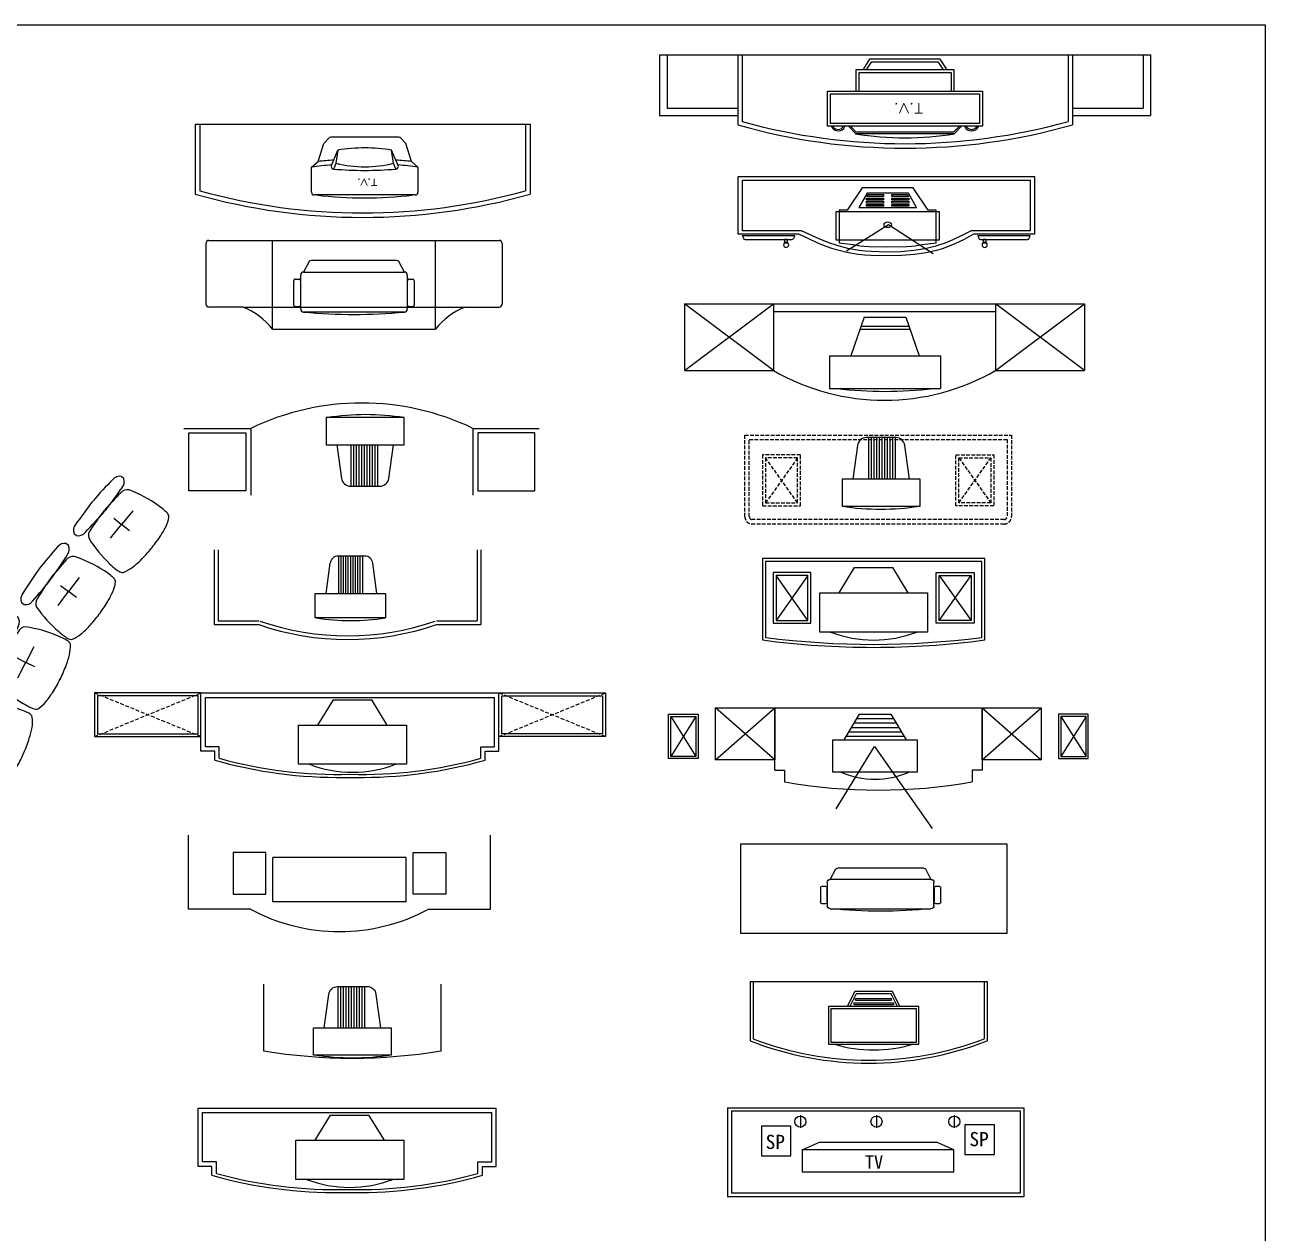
# Model space of a CAD drawing. Extents: x -42728 to 99010, y -18674 to 47645.
# Drawn here: x -4816 to 3559, y 10722 to 18879 of the extents above; entities that cross this region are included whole.
import ezdxf
from ezdxf.enums import TextEntityAlignment as Align

# ---------------------------------------------------------------- set-up
doc = ezdxf.new("R2010")
doc.units = 0
doc.header["$LTSCALE"] = 100
doc.header["$MEASUREMENT"] = 0
for name, pattern in [('DASH', [0.35, 0.25, -0.1]), ('DASHED2', [0.375, 0.25, -0.125]), ('HIDDEN', [9.525, 6.35, -3.175])]:
    doc.linetypes.add(name, pattern=pattern)
doc.layers.get('0').update_dxf_attribs({"linetype": 'CONTINUOUS'})
for name, color, linetype in [('1', 1, 'CONTINUOUS'), ('2', 3, 'CONTINUOUS'), ('3', 4, 'CONTINUOUS'), ('4', 251, 'CONTINUOUS'), ('A-FURN', 7, 'CONTINUOUS'), ('BL2', 9, 'CONTINUOUS'), ('LAYER3', 4, 'CONTINUOUS'), ('PUB_TEXT', 7, 'CONTINUOUS'), ('WALL', 140, 'CONTINUOUS'), ('WINDOW', 2, 'CONTINUOUS'), ('填充', 8, 'CONTINUOUS'), ('墙体', 255, 'CONTINUOUS'), ('字体标注', 3, 'CONTINUOUS'), ('家具', 223, 'CONTINUOUS'), ('家具-8', 8, 'CONTINUOUS'), ('浅', 4, 'CONTINUOUS'), ('门窗', 1, 'CONTINUOUS')]:
    doc.layers.add(name, color=color, linetype=linetype)
doc.styles.add('COMPLEX', font='COMPLEX')
doc.styles.get("Standard").update_dxf_attribs({"font": 'ISOCP'})

# ---------------------------------------------------------------- blocks, each defined once
blk = doc.blocks.new('A$C0D524DDB')
at = {"layer": '家具'}
for p, q in [((295.1, 1261.1), (389.3, 1261.1)), ((236.8, 1194.8), (165.6, 1156.8)), ((236.8, 514.8), (236.8, 1194.8)), ((256.8, 1214.8), (415.2, 1214.8)), ((285.1, 1225.2), (285.1, 1251.1)), ((389.3, 1215.1), (295.1, 1215.2)), ((399.3, 1251.1), (399.3, 1225.1)), ((435.2, 1194.8), (435.1, 514.8)), ((158.2, 1141.3), (158.2, 568.3)), ((165.6, 552.8), (236.8, 514.8)), ((415.1, 494.8), (256.8, 494.8)), ((285.1, 458), (285.1, 483.9)), ((295.1, 493.9), (389.2, 493.9)), ((389.2, 448), (295.1, 448)), ((399.2, 483.9), (399.2, 458))]:
    blk.add_line(p, q, dxfattribs=at)
blk.add_lwpolyline([(0, 1800), (600, 1800), (600, 0), (0, 0)], close=True, dxfattribs=at)
for centre, radius, start, end in [((295.1, 1251.1), 10, 89.99546, 179.99546), ((389.3, 1251.1), 10, 359.99546, 89.99546), ((256.8, 1194.8), 20, 89.99546, 179.99546), ((295.1, 1225.2), 10, 179.99546, 269.99546), ((389.3, 1225.1), 10, 269.99546, 359.99546), ((415.2, 1194.8), 20, 359.99546, 89.99546), ((-3128.1, 855.1), 3579.4, 354.54482, 5.4461), ((183.6, 1138.8), 25.5, 134.89165, 174.24425), ((183.6, 570.8), 25.5, 185.74686, 225.09884), ((256.8, 514.8), 20, 179.99546, 269.99546), ((415.1, 514.8), 20, 269.99546, 359.99546), ((295.1, 483.9), 10, 89.99546, 179.99546), ((295.1, 458), 10, 179.99546, 269.99546), ((389.2, 483.9), 10, 359.99546, 89.99546), ((389.2, 458), 10, 269.99546, 359.99546)]:
    blk.add_arc(centre, radius, start, end, dxfattribs=at)
blk = doc.blocks.new('A$C6EB85B03')
at = {"xscale": -1}
blk.add_blockref('A$C0D524DDB', (600, 0), dxfattribs=at)
blk = doc.blocks.new('A$C4A7C1AEA')
at = {"color": 4}
for p, q in [((0, 600), (0, 0)), ((0, 600), (2000, 600)), ((2000, 600), (2000, 0)), ((2000, 0), (0, 0))]:
    blk.add_line(p, q, dxfattribs=at)
at = {"color": 3}
for p, q in [((25, 580), (25, 25)), ((25, 580), (1975, 580)), ((1975, 580), (1975, 25)), ((1975, 25), (25, 25))]:
    blk.add_line(p, q, dxfattribs=at)
at = {"layer": '墙体', "color": 3}
for points in [[(427.7, 477.2), (227.7, 477.2), (227.7, 277.2), (427.7, 277.2)], [(1800.9, 486.3), (1600.9, 486.3), (1600.9, 286.3), (1800.9, 286.3)]]:
    blk.add_lwpolyline(points, close=True, dxfattribs=at)
at = {"layer": '墙体', "color": 4}
blk.add_lwpolyline([(1526.2, 318.1), (503.2, 318.1), (503.2, 168.1), (1526.2, 168.1)], close=True, dxfattribs=at)
at = {"layer": '家具', "color": 4}
for p, q in [((503.2, 318.1), (620, 368.2)), ((620, 368.2), (1409.4, 368.2)), ((1526.2, 318.1), (1409.4, 368.2))]:
    blk.add_line(p, q, dxfattribs=at)
at = {"layer": '家具-8', "color": 8, "ltscale": 500}
for p, q in [((491.2, 550.4), (491.2, 465.4)), ((1005.1, 550.4), (1005.1, 465.4)), ((1530.1, 550.4), (1530.1, 465.4))]:
    blk.add_line(p, q, dxfattribs=at)
for centre in [(491.2, 507.9), (1005.1, 507.9), (1530.1, 507.9)]:
    blk.add_circle(centre, 37.5, dxfattribs=at)
at = {"layer": '浅', "color": 0, "attachment_point": 1}
for s, insert, char_height, width in [('\\f宋体|b0|i0|c134|p2;SP', (256.6, 418.9), 96, 4395.659), ('\\f宋体|b0|i0|c134|p2;SP', (1632.3, 437.5), 96, 4395.659), ('\\f宋体|b0|i0|c134|p2;TV', (927.2, 279.8), 90, 3296.745)]:
    blk.add_mtext(s, dxfattribs=dict(at, insert=insert, char_height=char_height, width=width))
blk = doc.blocks.new('A$C326E2F1A')
at = {"layer": '字体标注', "rotation": 180}
blk.add_blockref('A$C4A7C1AEA', (2000, 600), dxfattribs=at)
blk = doc.blocks.new('A$C26207F5F')
at = {"layer": '填充', "rotation": 180}
blk.add_blockref('A$C326E2F1A', (2000, 600), dxfattribs=at)
blk = doc.blocks.new('A$C5E5E52D5')
at = {"layer": '门窗'}
blk.add_blockref('A$C26207F5F', (0, 0), dxfattribs=at)
blk = doc.blocks.new('A$C48E358F2')
at = {"layer": 'BL2', "ltscale": 4}
for p, q in [((899.9, 154.1, 342.9), (632.8, 154.1, 342.9)), ((632.8, 144.1, 342.9), (632.8, 154.1, 342.9)), ((899.9, 144.1, 342.9), (632.8, 144.1, 342.9)), ((889.4, 124.1, 342.9), (646.4, 124.1, 342.9)), ((646.4, 124.1, 342.9), (646.4, 114.1, 342.9)), ((889.4, 114.1, 342.9), (646.4, 114.1, 342.9)), ((889.4, 124.1, 342.9), (889.4, 114.1, 342.9)), ((899.9, 144.1, 342.9), (899.9, 154.1, 342.9))]:
    blk.add_line(p, q, dxfattribs=at)
blk.add_lwpolyline([(1071.2, 422.8), (1031.2, 422.8, 0.143839), (501.5, 422.8), (461.6, 422.8), (461.6, 168.8), (1071.2, 168.8), (1071.2, 422.8), (461.6, 422.8)], format="xyb", dxfattribs=at)
blk.add_lwpolyline([(1056.2, 183.8), (1056.2, 407.8), (476.6, 407.8), (476.6, 183.8)], close=True, dxfattribs=at)
for points in [[(461.6, 168.8), (588.6, 168.8), (639.4, 67.2), (766.4, 67.2), (893.4, 67.2), (944.2, 168.8), (1071.2, 168.8)], [(605.3, 168.8), (648.6, 82.2), (766.4, 82.2), (884.1, 82.2), (927.4, 168.8)]]:
    blk.add_lwpolyline(points, dxfattribs=at)
at = {"layer": 'LAYER3', "color": 4}
for p, q in [((0, 0), (0, 400)), ((1600, 0), (1600, 400))]:
    blk.add_line(p, q, dxfattribs=at)
at = {"layer": 'LAYER3'}
for p, q in [((20, 0), (20, 386.3)), ((1580, 0), (1580, 386.3))]:
    blk.add_line(p, q, dxfattribs=at)
at = {"layer": 'LAYER3', "color": 4}
blk.add_arc((800, -1658.3), 2208.3, 68.76069, 111.23931, dxfattribs=at)
at = {"layer": 'LAYER3'}
blk.add_arc((800, -1658.3), 2188.3, 69.11854, 110.88146, dxfattribs=at)
blk = doc.blocks.new('A$C635A1712')
at = {"layer": '家具'}
blk.add_blockref('A$C48E358F2', (0, 0), dxfattribs=at)
blk = doc.blocks.new('A$C75FA2B0F')
at = {"layer": '填充', "rotation": 180}
blk.add_blockref('A$C635A1712', (1600, 533.2), dxfattribs=at)
blk = doc.blocks.new('A$C3AA66786')
at = {"layer": '门窗'}
blk.add_blockref('A$C75FA2B0F', (0, 16.8), dxfattribs=at)
blk = doc.blocks.new('A$C7BF63624')
at = {"layer": '2'}
for p, q in [((0, 0), (0, 2011.2)), ((393.8, 2011.2), (0, 2011.2)), ((393.8, 1918.8), (393.8, 2011.2)), ((363.8, 1981.2), (30, 1981.2)), ((363.8, 1888.8), (363.8, 1981.2)), ((441.2, 1888.8), (363.8, 1888.8)), ((453.5, 1918.8), (393.8, 1918.8)), ((363.8, 122.5), (363.8, 30)), ((441.2, 122.5), (363.8, 122.5)), ((393.8, 92.5), (393.8, 0)), ((453.5, 92.5), (393.8, 92.5)), ((363.8, 30), (30, 30)), ((393.8, 0), (0, 0))]:
    blk.add_line(p, q, dxfattribs=at)
for centre, radius, start, end in [((-2478.2, 1083.1), 3028.5, 358.53354, 15.42735), ((-2478.2, 1083.1), 3048.5, 359.19795, 15.9091), ((-2478.2, 928.1), 3028.5, 344.57265, 1.46646), ((-2478.2, 928.1), 3048.5, 344.0909, 0.80205)]:
    blk.add_arc(centre, radius, start, end, dxfattribs=at)
at = {"layer": 'WINDOW'}
for p, q in [((30, 30), (30, 1981.2)), ((217.1, 1256.8), (46.8, 1152.3)), ((46.8, 894.1), (46.8, 1152.3)), ((217.1, 789.7), (46.8, 894.1))]:
    blk.add_line(p, q, dxfattribs=at)
blk.add_lwpolyline([(481.4, 1387.1), (481.4, 659.3), (217.1, 659.3), (217.1, 1387.1)], close=True, dxfattribs=at)
for centre, radius, start, end in [((-272, 1023.2), 807.7, 338.87513, 21.12487), ((-2928, 993.5), 3498.3, 0.19819, 0.75398), ((-2928, 1017.7), 3498.3, 359.24602, 359.80181)]:
    blk.add_arc(centre, radius, start, end, dxfattribs=at)
blk = doc.blocks.new('A$C78CF4533')
at = {"layer": '1'}
for p, q in [((500, 2040), (0, 2040)), ((500, 1620), (500, 2040)), ((500, 420), (500, 0)), ((500, 0), (0, 0))]:
    blk.add_line(p, q, dxfattribs=at)
blk.add_arc((-622.7, 1020), 1273, 331.87837, 28.12163, dxfattribs=at)
at = {"layer": '2'}
for p, q in [((450.3, 1470), (150.3, 1470)), ((150.3, 1470), (150.3, 570)), ((450.3, 1470), (450.3, 570)), ((450.3, 570), (150.3, 570))]:
    blk.add_line(p, q, dxfattribs=at)
for points in [[(117.2, 1737.1), (397.6, 1737.1), (397.6, 1517.8), (117.2, 1517.8)], [(117.2, 302.9), (397.6, 302.9), (397.6, 522.2), (117.2, 522.2)]]:
    blk.add_lwpolyline(points, close=True, dxfattribs=at)
blk = doc.blocks.new('FURN6')
at = {"layer": 'A-FURN'}
for p, q in [((170, 0), (170, 279.9)), ((188, 0), (188, 279.9)), ((206, 0), (206, 279.9)), ((224, 0), (224, 279.9)), ((242, 0), (242, 279.9)), ((260, 0), (260, 279.9)), ((278, 0), (278, 279.9)), ((296, 0), (296, 279.9)), ((314, 0), (314, 279.9)), ((332, 0.1), (332, 280)), ((350, 0), (350, 279.9))]:
    blk.add_line(p, q, dxfattribs=at)
for points in [[(353.8, 280), (154, 280, 0.38179), (94.4, 226.7), (63.2, 0)], [(444.6, 0), (413.4, 226.7, 0.367637), (353.8, 280, 0.072448)]]:
    blk.add_lwpolyline(points, format="xyb", dxfattribs=at)
blk.add_lwpolyline([(516.7, -183.2), (516.7, 0), (-8.9, 0), (-8.9, -183.2), (516.7, -183.2)], dxfattribs=at)
blk.add_arc((250.4, 1472), 1675.3, 261.09759, 278.90241, dxfattribs=at)
blk = doc.blocks.new('A$C117D313B')
at = {"layer": '2', "color": 3}
for points in [[(418, 420.7), (418, 28.3), (33.2, 28.3), (33.2, 420.7)], [(1984.5, 420.7), (1984.5, 28.3), (2369.3, 28.3), (2369.3, 420.7)]]:
    blk.add_lwpolyline(points, close=True, dxfattribs=at)
at = {"layer": '2'}
blk.add_arc((1201.3, -1109.1), 1730.1, 64.31014, 115.68986, dxfattribs=at)
at = {"layer": 'WALL', "color": 2}
for p, q in [((0, 450), (451.3, 450)), ((451.3, 450), (451.3, 0)), ((1951.3, 450), (2397.5, 450)), ((1951.3, 450), (1951.3, 0))]:
    blk.add_line(p, q, dxfattribs=at)
at = {"layer": '2', "rotation": 180}
blk.add_blockref('FURN6', (1477.4, 339.2), dxfattribs=at)
blk = doc.blocks.new('A$C34384BA5')
at = {"layer": '1'}
blk.add_blockref('A$C117D313B', (0, 0), dxfattribs=at)
blk = doc.blocks.new('A$C35A46C95')
at = {"layer": '2'}
for p, q in [((15, 757.7), (185, 487.7)), ((185, 757.7), (15, 487.7)), ((317, 464.2), (717, 814.2)), ((717, 464.2), (317, 814.2)), ((717, 395.2), (717, 814.2)), ((717, 814.2), (2117, 814.2)), ((2117, 814.2), (2517, 464.2)), ((2117, 464.2), (2517, 814.2)), ((2117, 814.2), (2117, 395.2)), ((2818.9, 757.7), (2648.9, 487.7)), ((2648.9, 757.7), (2818.9, 487.7)), ((717, 395.2), (783.8, 395.2)), ((783.8, 395.2), (783.8, 314.7)), ((2050.1, 395.2), (2050.1, 314.7)), ((2117, 395.2), (2050.1, 395.2))]:
    blk.add_line(p, q, dxfattribs=at)
for points in [[(0, 772.7), (200, 772.7), (200, 472.7), (0, 472.7)], [(15, 757.7), (185, 757.7), (185, 487.7), (15, 487.7)], [(317, 814.2), (717, 814.2), (717, 464.2), (317, 464.2)], [(2117, 814.2), (2517, 814.2), (2517, 464.2), (2117, 464.2)], [(2833.9, 772.7), (2633.9, 772.7), (2633.9, 472.7), (2833.9, 472.7)], [(2818.9, 757.7), (2648.9, 757.7), (2648.9, 487.7), (2818.9, 487.7)]]:
    blk.add_lwpolyline(points, close=True, dxfattribs=at)
blk.add_arc((1417, 3967.6), 3707.4, 260.16721, 279.83279, dxfattribs=at)
at = {"layer": 'WINDOW'}
for p, q in [((1287, 773), (1183.1, 599.7)), ((1287, 773), (1500.9, 773)), ((1500.9, 773), (1604.8, 599.7)), ((1233, 683), (1554.9, 683)), ((1251, 713), (1536.9, 713)), ((1269, 743), (1518.9, 743)), ((1197.1, 623), (1590.9, 623)), ((1215, 653), (1572.9, 653))]:
    blk.add_line(p, q, dxfattribs=at)
blk.add_lwpolyline([(1679.2, 380.5), (1108.7, 380.5), (1108.7, 599.7), (1679.2, 599.7)], close=True, dxfattribs=at)
blk.add_lwpolyline([(1131.8, 132.4), (1392, 555), (1780.3, 0)], dxfattribs=at)
blk.add_arc((1394, 913.1), 579.8, 246.71306, 293.28694, dxfattribs=at)
blk = doc.blocks.new('A$C24742126')
at = {"layer": '1'}
blk.add_blockref('A$C35A46C95', (0, 0), dxfattribs=at)
blk = doc.blocks.new('A$C37615A34')
at = {"layer": 'WINDOW'}
for p, q in [((500, 1200), (50, 1200)), ((50, 0), (500, 0))]:
    blk.add_line(p, q, dxfattribs=at)
blk.add_arc((3625, 600), 3625, 170.47272, 189.52728, dxfattribs=at)
at = {"layer": 'WINDOW', "color": 3, "xscale": -1, "rotation": 270}
blk.add_blockref('FURN6', (203.8, 346.6), dxfattribs=at)
blk = doc.blocks.new('TV')
at = {"layer": '2'}
for p, q in [((0, 208.439185), (-226.739717, 177.232096)), ((0, -253.889995), (0, 271.618172)), ((0, 271.618172), (183.165673, 271.618172)), ((-280.036492, 117.607716), (-280.036492, -82.165758)), ((0, -172.997227), (-226.739717, -141.790138)), ((183.165673, -253.889995), (0, -253.889995))]:
    blk.add_line(p, q, dxfattribs=at)
for centre, radius, start, end in [((-1471.953967, 12.361896), 1675.301417, 351.097586, 8.902414), ((-220.036492, 117.607716), 60, 96.4145, 180), ((-220.036492, -82.165758), 60, 180, 263.5855)]:
    blk.add_arc(centre, radius, start, end, dxfattribs=at)
at = {"layer": '3'}
for p, q in [((183.165673, 271.618172), (183.165673, -253.889995)), ((0, 101.623822), (-280.036492, 101.623822)), ((0, 83.623822), (-280.036492, 83.623822)), ((0, 65.623822), (-280.036492, 65.623822)), ((0, 47.623822), (-280.036492, 47.623822)), ((0, 29.623822), (-280.036492, 29.623822)), ((0, 29.623822), (-280.036492, 29.623822)), ((0, 11.623822), (-280.036492, 11.623822)), ((0, -6.376178), (-280.036492, -6.376178)), ((0, -24.376178), (-280.036492, -24.376178)), ((0, -42.376178), (-280.036492, -42.376178)), ((0, -60.376178), (-280.036492, -60.376178)), ((0, -78.376178), (-280.036492, -78.376178))]:
    blk.add_line(p, q, dxfattribs=at)
blk = doc.blocks.new('A$C01271FB3')
at = {"layer": '2'}
for p, q in [((594.3, 1800), (89.5, 1800)), ((594.3, 0), (89.5, 0))]:
    blk.add_line(p, q, dxfattribs=at)
at = {"layer": '2', "color": 3}
for p, q in [((594.3, 1775), (114.5, 1775)), ((594.3, 25), (114.5, 25))]:
    blk.add_line(p, q, dxfattribs=at)
at = {"layer": '2'}
blk.add_arc((1824.6, 900), 1835.9, 160.92455, 199.07545, dxfattribs=at)
at = {"layer": '2', "color": 3}
blk.add_arc((1824.6, 900), 1810.9, 160.92455, 199.07545, dxfattribs=at)
at = {"layer": '4', "color": 2}
for p, q in [((89.5, 1800), (89.5, 1500)), ((89.5, 300), (89.5, 0))]:
    blk.add_line(p, q, dxfattribs=at)
at = {"layer": '4', "color": 3}
for p, q in [((114.5, 1775), (114.5, 1500)), ((114.5, 300), (114.5, 25))]:
    blk.add_line(p, q, dxfattribs=at)
at = {"layer": '1', "xscale": 0.9, "yscale": 0.9, "zscale": 0.9, "rotation": 180}
blk.add_blockref('TV', (299.4, 889.9), dxfattribs=at)
blk = doc.blocks.new('A$C342E02DB')
at = {"layer": 'A-FURN', "color": 3}
for p, q in [((103.2, 430.1), (72, 203.3)), ((362.6, 483.4), (162.9, 483.4)), ((178.9, 203.3), (178.9, 483.3)), ((196.9, 203.3), (196.9, 483.3)), ((214.9, 203.3), (214.9, 483.3)), ((232.9, 203.3), (232.9, 483.3)), ((250.9, 203.3), (250.9, 483.3)), ((268.9, 203.3), (268.9, 483.3)), ((286.9, 203.3), (286.9, 483.3)), ((304.9, 203.3), (304.9, 483.3)), ((322.9, 203.3), (322.9, 483.3)), ((340.9, 203.5), (340.9, 483.4)), ((358.9, 203.3), (358.9, 483.3)), ((453.5, 203.3), (422.3, 430.1)), ((525.5, 203.3), (0, 203.3)), ((0, 203.3), (0, 20.2)), ((525.5, 20.2), (525.5, 203.3)), ((0, 20.2), (525.5, 20.2))]:
    blk.add_line(p, q, dxfattribs=at)
for centre, radius, start, end in [((162.9, 423.4), 60, 90, 173.5855), ((361.1, 421.7), 61.7, 7.83661, 88.57789), ((259.3, 1675.3), 1675.3, 261.09759, 278.90241)]:
    blk.add_arc(centre, radius, start, end, dxfattribs=at)
blk = doc.blocks.new('A$C20A6708A')
at = {"layer": '2', "color": 2, "linetype": 'DASH'}
blk.add_lwpolyline([(600, 1800), (600, 0), (50, 0, -0.414214), (0, 50), (0, 1750, -0.414214), (50, 1800)], format="xyb", close=True, dxfattribs=at)
at = {"layer": 'WINDOW', "color": 1, "linetype": 'DASH'}
for p, q in [((142.9, 1444.8), (446.4, 1660.3)), ((446.4, 1444.8), (142.9, 1660.3)), ((446.4, 355.2), (142.9, 139.7)), ((142.9, 355.2), (446.4, 139.7))]:
    blk.add_line(p, q, dxfattribs=at)
at = {"layer": 'WINDOW', "color": 3, "linetype": 'DASH'}
blk.add_lwpolyline([(570, 1770), (570, 30), (50, 30, -0.414214), (30, 50), (30, 1750, -0.414214), (50, 1770)], format="xyb", close=True, dxfattribs=at)
for points in [[(122.9, 1680.3), (122.9, 1424.8), (466.4, 1424.8), (466.4, 1680.3)], [(142.9, 1660.3), (142.9, 1444.8), (446.4, 1444.8), (446.4, 1660.3)], [(122.9, 119.7), (122.9, 375.2), (466.4, 375.2), (466.4, 119.7)], [(142.9, 139.7), (142.9, 355.2), (446.4, 355.2), (446.4, 139.7)]]:
    blk.add_lwpolyline(points, close=True, dxfattribs=at)
at = {"layer": 'PUB_TEXT', "color": 2, "rotation": 270}
blk.add_blockref('A$C342E02DB', (100.1, 1142.7), dxfattribs=at)
blk = doc.blocks.new('A$C02C03651')
at = {"layer": '2'}
blk.add_blockref('A$C20A6708A', (0, 0), dxfattribs=at)
blk = doc.blocks.new('A$C62664FC0')
at = {"layer": '2'}
for p, q in [((550, 1500), (0, 1500)), ((0, 1500), (0, 0)), ((532.5, 1480), (20, 1480)), ((20, 1480), (20, 20)), ((94.2, 1428.8), (437.7, 1428.8)), ((94.2, 1173.4), (94.2, 1428.8)), ((437.7, 1428.8), (437.7, 1173.4)), ((114.2, 1193.4), (417.7, 1408.8)), ((417.7, 1193.4), (114.2, 1408.8)), ((114.2, 1408.8), (417.7, 1408.8)), ((114.2, 1193.4), (114.2, 1408.8)), ((417.7, 1408.8), (417.7, 1193.4)), ((437.7, 1173.4), (94.2, 1173.4)), ((417.7, 1193.4), (114.2, 1193.4)), ((232.2, 1113.9), (496.5, 1113.9)), ((232.2, 386.1), (232.2, 1113.9)), ((496.5, 1113.9), (496.5, 386.1)), ((232.2, 983.6), (61.9, 879.1)), ((61.9, 620.9), (61.9, 879.1)), ((232.2, 516.4), (61.9, 620.9)), ((496.5, 386.1), (232.2, 386.1)), ((437.7, 326.6), (94.2, 326.6)), ((94.2, 326.6), (94.2, 71.2)), ((417.7, 306.6), (114.2, 91.2)), ((114.2, 306.6), (417.7, 91.2)), ((417.7, 306.6), (114.2, 306.6)), ((114.2, 306.6), (114.2, 91.2)), ((417.7, 91.2), (417.7, 306.6)), ((437.7, 71.2), (437.7, 326.6)), ((114.2, 91.2), (417.7, 91.2)), ((20, 20), (532.5, 20)), ((94.2, 71.2), (437.7, 71.2)), ((0, 0), (550, 0))]:
    blk.add_line(p, q, dxfattribs=at)
for centre, radius, start, end in [((-5050, 750), 5630, 352.54991, 7.45009), ((-5050, 750), 5650, 352.37185, 7.62815), ((-256.9, 750), 807.7, 338.87513, 21.12487)]:
    blk.add_arc(centre, radius, start, end, dxfattribs=at)
blk = doc.blocks.new('A$C69BB3172')
at = {"color": 1, "linetype": 'DASHED2'}
for p, q in [((719.3, 275.2), (0, 570.3)), ((0, 275.2), (719.3, 570.3)), ((3449.9, 275.2), (2730.5, 570.3)), ((2730.5, 275.2), (3449.9, 570.3))]:
    blk.add_line(p, q, dxfattribs=at)
at = {"color": 4}
for points in [[(0, 275.2), (719.3, 275.2), (719.3, 570.3), (0, 570.3)], [(20, 295.2), (699.3, 295.2), (699.3, 550.3), (20, 550.3)], [(3450.5, 275.2), (2730.5, 275.2), (2730.5, 570.3), (3450.5, 570.3)], [(3430.5, 295.2), (2750.5, 295.2), (2750.5, 550.3), (3430.5, 550.3)]]:
    blk.add_lwpolyline(points, close=True, dxfattribs=at)
at = {"layer": '2'}
for p, q in [((719.3, 570.3), (2730.5, 570.3)), ((719.3, 176.5), (719.3, 570.3)), ((749.3, 206.5), (749.3, 540.3)), ((2700.5, 206.5), (2700.5, 540.3)), ((2730.5, 176.5), (2730.5, 570.3)), ((811.8, 176.5), (719.3, 176.5)), ((841.8, 206.5), (749.3, 206.5)), ((811.8, 116.7), (811.8, 176.5)), ((841.8, 129.1), (841.8, 206.5)), ((2608.1, 129.1), (2608.1, 206.5)), ((2608.1, 206.5), (2700.5, 206.5)), ((2638.1, 116.7), (2638.1, 176.5)), ((2638.1, 176.5), (2730.5, 176.5))]:
    blk.add_line(p, q, dxfattribs=at)
for centre, radius, start, end in [((1647.4, 3048.5), 3048.5, 254.0909, 270.80205), ((1647.4, 3048.5), 3028.5, 254.57265, 271.46646), ((1802.4, 3048.5), 3028.5, 268.53354, 285.42735), ((1802.4, 3048.5), 3048.5, 269.19795, 285.9091)]:
    blk.add_arc(centre, radius, start, end, dxfattribs=at)
at = {"layer": 'WINDOW'}
for p, q in [((749.3, 540.3), (2700.5, 540.3)), ((1509, 353.2), (1613.4, 523.5)), ((1613.4, 523.5), (1871.6, 523.5)), ((1976.1, 353.2), (1871.6, 523.5))]:
    blk.add_line(p, q, dxfattribs=at)
blk.add_lwpolyline([(2106.4, 88.9), (1378.7, 88.9), (1378.7, 353.2), (2106.4, 353.2)], close=True, dxfattribs=at)
for centre, radius, start, end in [((1742.5, 842.3), 807.7, 248.87513, 291.12487), ((1737, 3498.3), 3498.3, 269.24602, 269.80181), ((1712.8, 3498.3), 3498.3, 270.19819, 270.75398)]:
    blk.add_arc(centre, radius, start, end, dxfattribs=at)
blk = doc.blocks.new('A$C157D6DF6')
at = {"layer": '家具', "color": 3}
for p, q in [((20, 600), (1980, 600)), ((0, 580), (0, 170)), ((2000, 580), (2000, 170)), ((698, 457.4), (660, 386.2)), ((1286.5, 464.8), (713.5, 464.8)), ((1340, 386.2), (1302.1, 457.4)), ((603.2, 337.9), (629.1, 337.9)), ((640, 136.2), (640, 366.2)), ((660, 386.2), (1340, 386.2)), ((1360, 366.2), (1360, 136.2)), ((1370.4, 337.9), (1396.3, 337.9)), ((593.2, 162.1), (593.2, 327.9)), ((639.1, 327.9), (639.1, 162.1)), ((1360.4, 162.1), (1360.4, 327.9)), ((1406.3, 327.9), (1406.3, 162.1)), ((250, 150), (20, 150)), ((629.1, 152.1), (603.2, 152.1)), ((1340, 116.2), (660, 116.2)), ((1396.3, 152.1), (1370.4, 152.1)), ((1750, 150), (1980, 150)), ((450, 0), (1550, 0))]:
    blk.add_line(p, q, dxfattribs=at)
at = {"layer": '家具', "color": 3, "linetype": 'HIDDEN', "ltscale": 10}
for p, q in [((450, 0), (450, 600)), ((1550, 0), (1550, 600)), ((250, 150), (1750, 150))]:
    blk.add_line(p, q, dxfattribs=at)
at = {"layer": '家具', "color": 3}
for centre, radius, start, end in [((20, 580), 20, 90, 180), ((1980, 580), 20, 0, 90), ((713.5, 444.8), 20, 89.99546, 140.85036), ((1286.5, 444.8), 20, 39.14056, 89.99546), ((603.2, 327.9), 10, 89.99546, 179.99546), ((629.1, 327.9), 10, 359.99546, 89.99546), ((660, 366.2), 20, 89.99546, 179.99546), ((1340, 366.2), 20, 359.99546, 89.99546), ((1370.4, 327.9), 10, 89.99546, 179.99546), ((1396.3, 327.9), 10, 359.99546, 89.99546), ((20, 170), 20, 180, 270), ((1980, 170), 20, 270, 0), ((78.9, -286.5), 468.9, 37.66774, 68.59247), ((603.2, 162.1), 10, 179.99546, 269.99546), ((629.1, 162.1), 10, 269.99546, 359.99546), ((660, 136.2), 20, 179.99546, 269.99546), ((1000.3, 3679.4), 3579.4, 264.54482, 275.4461), ((1340, 136.2), 20, 269.99546, 359.99546), ((1370.4, 162.1), 10, 179.99546, 269.99546), ((1396.3, 162.1), 10, 269.99546, 359.99546), ((1921.1, -286.5), 468.9, 111.40753, 142.33226)]:
    blk.add_arc(centre, radius, start, end, dxfattribs=at)
blk = doc.blocks.new('A$C1B8F512D')
at = {"layer": '家具', "color": 3}
for p, q in [((0, 627.3), (2700, 627.3)), ((0, 627.3), (0, 177.3)), ((0, 177.3), (600, 627.3)), ((600, 177.3), (0, 627.3)), ((600, 627.3), (600, 177.3)), ((2100, 627.3), (2100, 177.3)), ((2100, 177.3), (2700, 627.3)), ((2700, 177.3), (2100, 627.3)), ((2700, 627.3), (2700, 177.3)), ((600, 577.3), (2100, 577.3)), ((1213.1, 537.3), (1122.7, 277.3)), ((1213.1, 537.3), (1493.1, 537.3)), ((1493.1, 537.3), (1583.6, 277.3)), ((1185.3, 457.3), (1520.9, 457.3)), ((1192.3, 477.3), (1514, 477.3)), ((978.1, 277.3), (1728.1, 277.3)), ((978.1, 277.3), (978.1, 57.3)), ((1728.1, 277.3), (1728.1, 57.3)), ((0, 177.3), (600, 177.3)), ((2100, 177.3), (2700, 177.3)), ((978.1, 57.3), (1728.1, 57.3))]:
    blk.add_line(p, q, dxfattribs=at)
for centre, radius, start, end in [((1350, 1483.6), 1506.2, 240.13717, 299.86283), ((1353.1, 2687.9), 2650.6, 262.95709, 277.04291)]:
    blk.add_arc(centre, radius, start, end, dxfattribs=at)
blk = doc.blocks.new('A$C4EC12632')
for p, q in [((0, 536.6), (2000.8, 536.6)), ((0, 146.1), (0, 536.6)), ((29.7, 510.5), (1971.1, 510.5)), ((29.7, 168.7), (29.7, 510.5)), ((1971.1, 510.5), (1971.1, 168.7)), ((2000.8, 536.6), (2000.8, 146.1)), ((837, 460.4), (736.1, 309.7)), ((870.5, 424.6), (815.4, 326.3)), ((1183.1, 460.4), (837, 460.4)), ((1149.5, 424.6), (870.5, 424.6)), ((1204.4, 326.3), (1149.5, 424.6)), ((1284, 309.7), (1183.1, 460.4)), ((868, 390.8), (982.3, 390.8)), ((868, 378.8), (868, 390.8)), ((982.3, 378.8), (868, 378.8)), ((868, 368.7), (982.3, 368.7)), ((868, 357), (868, 368.7)), ((982.3, 357), (868, 357)), ((868, 346.8), (982.3, 346.8)), ((868, 336.4), (868, 346.8)), ((982.3, 336.4), (868, 336.4)), ((869.5, 401), (876.4, 414.4)), ((982.3, 401), (869.5, 401)), ((876.4, 414.4), (982.3, 414.4)), ((982.3, 414.4), (982.3, 401)), ((982.3, 390.8), (982.3, 378.8)), ((982.3, 368.7), (982.3, 357)), ((982.3, 346.8), (982.3, 336.4)), ((1037.7, 401), (1037.7, 414.4)), ((1037.7, 414.4), (1143.4, 414.4)), ((1150.3, 401), (1037.7, 401)), ((1037.7, 378.8), (1037.7, 390.8)), ((1037.7, 390.8), (1151.8, 390.8)), ((1151.8, 378.8), (1037.7, 378.8)), ((1037.7, 357), (1037.7, 368.7)), ((1037.7, 368.7), (1151.8, 368.7)), ((1151.8, 357), (1037.7, 357)), ((1037.7, 336.4), (1037.7, 346.8)), ((1037.7, 346.8), (1151.8, 346.8)), ((1151.8, 336.4), (1037.7, 336.4)), ((1143.4, 414.4), (1150.3, 401)), ((1151.8, 390.8), (1151.8, 378.8)), ((1151.8, 368.7), (1151.8, 357)), ((1151.8, 346.8), (1151.8, 336.4)), ((1360.2, 297.8), (659.9, 297.8)), ((659.9, 297.8), (659.9, 108.7)), ((681.7, 309.7), (681.7, 88.9)), ((736.1, 309.7), (681.7, 309.7)), ((815.4, 326.3), (1204.4, 326.3)), ((1338.3, 309.7), (1284, 309.7)), ((1338.3, 88.9), (1338.3, 309.7)), ((1360.2, 108.7), (1360.2, 297.8)), ((428.2, 168.7), (29.7, 168.7)), ((552.9, 113.1), (428.2, 168.7)), ((731.3, 33.8), (1016.4, 212.4)), ((984.9, 217), (982.9, 210.4)), ((982.9, 210.4), (984.9, 203.8)), ((990.7, 222.3), (984.9, 217)), ((984.9, 203.8), (990.7, 198.4)), ((999.4, 226.1), (990.7, 222.3)), ((990.7, 198.4), (999.4, 194.9)), ((1010, 227.4), (999.4, 226.1)), ((999.4, 194.9), (1010, 193.6)), ((1020.5, 226.1), (1010, 227.4)), ((1010, 193.6), (1020.5, 194.9)), ((1016.4, 212.4), (1317.5, 15.5)), ((1029.1, 222.3), (1020.5, 226.1)), ((1020.5, 194.9), (1029.1, 198.4)), ((1034.9, 217), (1029.1, 222.3)), ((1029.1, 198.4), (1034.9, 203.8)), ((1037.2, 210.4), (1034.9, 217)), ((1034.9, 203.8), (1037.2, 210.4)), ((1572.9, 168.7), (1510.4, 137.5)), ((1971.1, 168.7), (1572.9, 168.7)), ((410.6, 146.1), (0, 146.1)), ((30.7, 138.7), (380.9, 138.7)), ((33.5, 126.8), (30.7, 138.7)), ((37.9, 117.1), (33.5, 126.8)), ((43.2, 111), (37.9, 117.1)), ((49.5, 108.7), (43.2, 111)), ((362.1, 108.7), (49.5, 108.7)), ((311.8, 87.7), (308, 82.1)), ((317.4, 91.2), (311.8, 87.7)), ((316.6, 113.3), (331.6, 113.3)), ((316.6, 86.9), (316.6, 113.3)), ((331.6, 86.9), (316.6, 86.9)), ((324.2, 92.7), (317.4, 91.2)), ((331.1, 91.2), (324.2, 92.7)), ((336.7, 87.7), (331.1, 91.2)), ((331.6, 113.3), (331.6, 86.9)), ((340.2, 82.1), (336.7, 87.7)), ((368.4, 111), (362.1, 108.7)), ((373.8, 117.1), (368.4, 111)), ((378.1, 126.8), (373.8, 117.1)), ((380.9, 138.7), (378.1, 126.8)), ((476.7, 114.8), (410.6, 146.1)), ((539.2, 86.4), (476.7, 114.8)), ((600.9, 61.5), (539.2, 86.4)), ((612.9, 88.9), (552.9, 113.1)), ((674.6, 67.8), (612.9, 88.9)), ((659.9, 108.7), (1360.2, 108.7)), ((681.7, 88.9), (739.2, 82.8)), ((1280.9, 82.6), (1338.3, 88.9)), ((1390.9, 85.1), (1360.2, 74.4)), ((1450.7, 109.5), (1390.9, 85.1)), ((1510.4, 137.5), (1450.7, 109.5)), ((1526.1, 111.8), (1464.4, 82.3)), ((1590.4, 146.1), (1526.1, 111.8)), ((2000.8, 146.1), (1590.4, 146.1)), ((1620.1, 138.7), (1970, 138.7)), ((1622.9, 126.8), (1620.1, 138.7)), ((1627.3, 117.1), (1622.9, 126.8)), ((1632.6, 111), (1627.3, 117.1)), ((1638.7, 108.7), (1632.6, 111)), ((1951.5, 108.7), (1638.7, 108.7)), ((1652.2, 87.7), (1648.3, 82.1)), ((1657.7, 91.2), (1652.2, 87.7)), ((1657, 113.3), (1672, 113.3)), ((1657, 86.9), (1657, 113.3)), ((1672, 86.9), (1657, 86.9)), ((1664.6, 92.7), (1657.7, 91.2)), ((1671.2, 91.2), (1664.6, 92.7)), ((1676.8, 87.7), (1671.2, 91.2)), ((1672, 113.3), (1672, 86.9)), ((1680.6, 82.1), (1676.8, 87.7)), ((1957.6, 111), (1951.5, 108.7)), ((1962.9, 117.1), (1957.6, 111)), ((1967.2, 126.8), (1962.9, 117.1)), ((1970, 138.7), (1967.2, 126.8)), ((308, 82.1), (306.7, 75.2)), ((306.7, 75.2), (308, 68.3)), ((308, 68.3), (311.8, 62.8)), ((311.8, 62.8), (317.4, 59.2)), ((317.4, 59.2), (324.2, 57.7)), ((324.2, 57.7), (331.1, 59.2)), ((331.1, 59.2), (336.7, 62.8)), ((336.7, 62.8), (340.2, 68.3)), ((341.8, 75.2), (340.2, 82.1)), ((340.2, 68.3), (341.8, 75.2)), ((632.5, 50.3), (600.9, 61.5)), ((664.7, 40.4), (632.5, 50.3)), ((733.6, 23.1), (664.7, 40.4)), ((741.7, 50.6), (674.6, 67.8)), ((770.9, 16.3), (733.6, 23.1)), ((739.2, 82.8), (777.3, 77.5)), ((777.8, 43.4), (741.7, 50.6)), ((810.6, 10.4), (770.9, 16.3)), ((777.3, 77.5), (824.6, 69.4)), ((816.4, 37.3), (777.8, 43.4)), ((853, 5.8), (810.6, 10.4)), ((857.6, 32.5), (816.4, 37.3)), ((824.6, 69.4), (848.4, 66.6)), ((848.4, 66.6), (882.5, 64.5)), ((898.5, 2.5), (853, 5.8)), ((901.5, 29.2), (857.6, 32.5)), ((882.5, 64.5), (1010, 62)), ((1000.4, 0), (898.5, 2.5)), ((949.3, 26.9), (901.5, 29.2)), ((1000.4, 26.2), (949.3, 26.9)), ((1099.5, 28.7), (1000.4, 26.2)), ((1102.5, 2.3), (1000.4, 0)), ((1010, 62), (1137.6, 63)), ((1185.4, 36.1), (1099.5, 28.7)), ((1191.2, 9.1), (1102.5, 2.3)), ((1137.6, 63), (1171.7, 65)), ((1171.7, 65), (1195.5, 68.1)), ((1260.8, 48.3), (1185.4, 36.1)), ((1269, 20.6), (1191.2, 9.1)), ((1195.5, 68.1), (1242.8, 77)), ((1242.8, 77), (1280.9, 82.6)), ((1328.4, 64.5), (1260.8, 48.3)), ((1338.6, 36.6), (1269, 20.6)), ((1360.2, 74.4), (1328.4, 64.5)), ((1371.4, 46.2), (1338.6, 36.6)), ((1402.9, 57.2), (1371.4, 46.2)), ((1464.4, 82.3), (1402.9, 57.2)), ((1648.3, 82.1), (1647.1, 75.2)), ((1647.1, 75.2), (1648.3, 68.3)), ((1648.3, 68.3), (1652.2, 62.8)), ((1652.2, 62.8), (1657.7, 59.2)), ((1657.7, 59.2), (1664.6, 57.7)), ((1664.6, 57.7), (1671.2, 59.2)), ((1671.2, 59.2), (1676.8, 62.8)), ((1676.8, 62.8), (1680.6, 68.3)), ((1681.9, 75.2), (1680.6, 82.1)), ((1680.6, 68.3), (1681.9, 75.2))]:
    blk.add_line(p, q)
blk = doc.blocks.new('A$C2E0E088B')
for p, q in [((0, 612.4), (2260, 612.4)), ((0, 612.4), (0, 139.7)), ((30, 612.4), (30, 162.4)), ((2230, 612.4), (2230, 162.4)), ((2260, 612.4), (2260, 139.7)), ((867.6, 480.6), (900.7, 518.1)), ((1374.7, 524.2), (914.2, 524.2)), ((1421.3, 480.6), (1388.2, 518.1)), ((829.1, 360.6), (867.6, 480.6)), ((918.7, 333.4), (963.2, 436.5)), ((950.3, 347.5), (963.8, 436.5)), ((1369.5, 333.4), (1325.1, 436.5)), ((1338.6, 347.5), (1325.1, 436.5)), ((1459.8, 360.6), (1421.3, 480.6)), ((785.4, 321.6), (829.1, 360.6)), ((934.4, 308.3), (950.3, 347.5)), ((1354.4, 308.3), (1338.6, 347.5)), ((1503.5, 321.6), (1459.8, 360.6)), ((784.7, 151.7), (784.7, 321.6)), ((1503.5, 321.6), (1503.5, 151.7)), ((1485.5, 133.7), (802.7, 133.7))]:
    blk.add_line(p, q)
for centre, radius, start, end in [((914.2, 506.2), 18, 90, 138.51683), ((1374.7, 506.2), 18, 41.48317, 90), ((1144.1, -667.1), 1118.3, 80.6875, 99.3125), ((1144.2, -2323.8), 2669.7, 94.81474, 97.73683), ((1144.4, -2907), 3282.7, 93.67411, 95.51299), ((1144.4, 1146.6), 822.4, 256.34712, 283.65288), ((1144.4, -2907), 3282.7, 84.48701, 86.33737), ((1144.2, -2323.8), 2669.7, 82.26462, 85.18667), ((935.3, 326.3), 18, 156.6934, 265.36871), ((1145.6, 2923.3), 2623.5, 265.36871, 269.9668), ((1142.6, 2923.3), 2623.5, 270.0332, 274.63129), ((1353, 326.3), 18, 274.63129, 23.3066), ((1130, 4120.8), 4138.3, 254.15376, 285.84624), ((1130, 4120.8), 4108.3, 254.46967, 285.53033), ((802.7, 151.7), 18, 180.00028, 270), ((1142.6, 2737), 2623.5, 262.87694, 277.12306), ((1485.5, 151.7), 18, 270, 0.00084)]:
    blk.add_arc(centre, radius, start, end)
at = {"style": 'COMPLEX', "width": 1.227223}
blk.add_text('T.V.', height=45.39, rotation=180, dxfattribs=at).set_placement((1228.5, 243.7), (1090.6, 243.7), align=Align.FIT)
blk = doc.blocks.new('A$C1E987663')
for p, q in [((0, 630), (3314.2, 630)), ((0, 630), (0, 219.7)), ((50, 630), (50, 269.7)), ((527.1, 630), (527.1, 157.3)), ((557.1, 630), (557.1, 180)), ((1418, 600.2), (1371.7, 527.5)), ((1894.3, 600.2), (1418, 600.2)), ((1940.6, 527.5), (1894.3, 600.2)), ((2757.1, 630), (2757.1, 180)), ((2787.1, 630), (2787.1, 157.3)), ((3264.2, 630), (3264.2, 269.7)), ((3314.2, 630), (3314.2, 219.7)), ((1989.1, 527.5), (1325.4, 527.5)), ((1325.4, 527.5), (1325.4, 384.8)), ((1344.4, 508.5), (1344.4, 384.8)), ((1970.1, 508.5), (1344.4, 508.5)), ((1428.4, 581.2), (1393.1, 525.7)), ((1883.8, 581.2), (1428.4, 581.2)), ((1918.2, 527.2), (1883.8, 581.2)), ((1970.1, 384.8), (1970.1, 508.5)), ((1989.1, 384.8), (1989.1, 527.5)), ((1134.3, 385), (2179.3, 385.1)), ((1134.3, 147.5), (1134.3, 385)), ((1153.3, 366), (2160.3, 366.1)), ((1153.3, 166.5), (1153.3, 366)), ((2160.3, 366.1), (2160.3, 166.5)), ((2179.3, 385.1), (2179.3, 147.6)), ((50, 269.7), (527.1, 269.7)), ((2787.1, 269.7), (3264.2, 269.7)), ((0, 219.7), (527.1, 219.7)), ((2787.1, 219.7), (3314.2, 219.7)), ((2179.3, 147.5), (1134.3, 147.5)), ((2160.3, 166.5), (1153.3, 166.5)), ((1323.7, 97.5), (1277.4, 145.7)), ((1327.8, 107), (1289, 147.2)), ((1989.2, 97.5), (1323.7, 97.5)), ((1985.1, 107), (1327.8, 107)), ((2024, 147.4), (1985.1, 107)), ((2035.5, 145.7), (1989.2, 97.5))]:
    blk.add_line(p, q)
for centre, radius, start, end in [((1657.1, 4138.3), 4108.3, 254.46967, 285.53033), ((1657.1, 4138.3), 4138.3, 254.15376, 285.84624), ((1205.9, 165.9), 49.6, 204.16203, 335.83797), ((1205.9, 165.9), 40.1, 208.56355, 332.89821), ((1657.2, 2152.2), 2082.5, 260.76953, 279.23047), ((2106.6, 167.8), 51.4, 205.50257, 334.49743), ((2106.6, 167.8), 41.9, 210.04851, 330.76016)]:
    blk.add_arc(centre, radius, start, end)
at = {"style": 'COMPLEX', "width": 1.227223}
blk.add_text('T.V.', height=66, rotation=180, dxfattribs=at).set_placement((1779.5, 303), (1578.9, 303), align=Align.FIT)
blk = doc.blocks.new('A$C097D5ED6')
for p, q in [((1539.2, 3661.2), (1554.5, 3648.6)), ((1486.8, 3380), (1539.4, 3336.7)), ((1614.5, 3427.9), (1539.4, 3336.7)), ((1218.9, 3275.9), (1236, 3261.9)), ((1464.4, 3245.6), (1539.5, 3336.8)), ((1592, 3293.4), (1539.4, 3336.7)), ((1166.5, 3208.7), (1182.3, 3196.8)), ((1252.3, 2979), (1181.4, 2884.5)), ((1110.5, 2790.1), (1181.4, 2884.6)), ((1126.8, 2925.4), (1181.3, 2884.6)), ((1235.8, 2843.7), (1181.4, 2884.5)), ((863.9, 2809.3), (881.6, 2796.1)), ((821.6, 2722.7), (839.2, 2713.9)), ((832.4, 2436.9), (893.2, 2406.3)), ((946.4, 2511.8), (893.3, 2406.2)), ((840.2, 2300.8), (893.3, 2406.4)), ((954.1, 2375.6), (893.3, 2406.2)), ((594.1, 2276.3), (613.8, 2266.4)), ((553.5, 2210.5), (571.7, 2202.7)), ((690.8, 2007.4), (644.1, 1898.9)), ((581.5, 1925.8), (644, 1898.9)), ((597.4, 1790.5), (644.1, 1899)), ((706.6, 1871.9), (644.1, 1898.9)), ((353.2, 1751.3), (373.5, 1742.5)), ((328.7, 1673.7), (347.7, 1668.3)), ((491.4, 1490.2), (459.2, 1376.5)), ((393.6, 1395.1), (459.1, 1376.6)), ((427.1, 1263), (459.2, 1376.7)), ((524.7, 1358), (459.2, 1376.5)), ((190.1, 1192.2), (211.4, 1186.2)), ((183, 1111.2), (202.4, 1107.6)), ((361, 942.7), (338.9, 826.6)), ((272, 839.4), (338.8, 826.7)), ((316.9, 710.7), (338.9, 826.8)), ((405.8, 813.9), (338.9, 826.6)), ((86.9, 619.5), (108.7, 615.4)), ((96.1, 555.9), (115.7, 553.1)), ((281.9, 395.8), (265.2, 278.9)), ((197.8, 288.5), (265.2, 278.9)), ((248.6, 162.1), (265.3, 279)), ((332.6, 269.3), (265.2, 278.9)), ((23.3, 60.1), (45.2, 57))]:
    blk.add_line(p, q)
for centre, radius, start, end in [((5585.9, -282.7), 5679.6, 136.30137, 138.27857), ((1525.7, 3602.8), 60, 76.92365, 140.53355), ((1498.2, 3625.4), 60, 320.53355, 21.66493), ((4238.7, 879.1), 3801.5, 135.3594, 137.77616), ((-3094.3, 6864.2), 5679.6, 322.78854, 324.76573), ((1579.9, 3511.8), 60, 79.40217, 140.53355), ((1239.3, 2683.6), 954.4, 54.96151, 68.38149), ((5940.2, 3.5), 5771.3, 142.77052, 144.73194), ((1503.7, 3060.6), 493.8, 48.67555, 54.96151), ((-2881.6, 7266.9), 5771.3, 316.33516, 318.29658), ((4469.6, 1159.4), 3801.5, 143.29094, 145.7077), ((1694.5, 3277.6), 205, 38.50136, 48.67555), ((1620, 3428.4), 242.5, 333.89085, 350.35686), ((1839.6, 3391.1), 19.8, 350.35686, 42.31407), ((1274.7, 3298), 60, 140.53355, 201.66493), ((1247.3, 3320.6), 60, 259.40217, 320.53355), ((1375.4, 3263.4), 60, 140.53355, 201.66493), ((1331, 3570), 564.4, 326.15072, 333.89085), ((5387.2, -548.3), 5679.6, 138.89146, 140.86866), ((1155.6, 3149.7), 60, 79.51375, 143.12365), ((1127.1, 3171), 60, 323.12365, 24.25503), ((2122.9, 3756.6), 954.4, 212.68561, 226.10559), ((910.4, 3852.1), 1070.8, 320.53355, 326.15072), ((-3607.1, 6199), 5679.6, 325.37863, 327.35583), ((1213.9, 3061.3), 60, 81.99227, 143.12365), ((911.1, 2218.5), 954.4, 57.55161, 70.97158), ((912.9, 3855.1), 1070.8, 314.91638, 320.53355), ((5728.3, -246.4), 5771.3, 145.36061, 147.32204), ((3989, 551.4), 3801.5, 137.9495, 140.36625), ((1158.2, 2607.1), 493.8, 51.26565, 57.55161), ((1803.6, 3424.8), 493.8, 226.10559, 232.39155), ((1627.3, 3196), 205, 232.39155, 242.56575), ((1543.8, 3031.7), 19.8, 238.75303, 290.71024), ((1465, 3240.1), 242.5, 290.71024, 307.17625), ((1270.5, 3496.5), 564.4, 307.17625, 314.91638), ((-3412.7, 6610.9), 5771.3, 318.92526, 320.88668), ((4206.9, 841.9), 3801.5, 145.88104, 148.2978), ((1338.9, 2832.5), 205, 41.09145, 51.26565), ((1257.7, 2979.8), 242.5, 336.48095, 352.94696), ((1478.8, 2952.4), 19.8, 352.94696, 44.90417), ((918.7, 2833.9), 60, 143.12365, 204.25503), ((962.6, 3108.2), 564.4, 328.74082, 336.48095), ((890.2, 2855.2), 60, 261.99227, 323.12365), ((1020.8, 2803.9), 60, 143.12365, 204.25503), ((1745.2, 3330.4), 954.4, 215.27571, 228.69569), ((529.7, 3371), 1070.8, 323.12365, 328.74082), ((5638.1, -231.9), 5679.6, 149.03876, 151.01596), ((821.2, 2662.7), 60, 89.66105, 153.27095), ((789.4, 2678.7), 60, 333.27095, 34.40232), ((532.1, 3374.1), 1070.8, 317.50648, 323.12365), ((4068, 604.3), 3801.5, 148.0968, 150.51355), ((-4404.2, 4825.3), 5679.6, 335.52593, 337.50313), ((894.2, 2586), 60, 92.13957, 153.27095), ((744.6, 1703.1), 954.4, 67.69891, 81.11888), ((1441.3, 2984.5), 493.8, 228.69569, 234.98164), ((1111.3, 2784.7), 242.5, 293.30034, 309.76635), ((905.5, 3032), 564.4, 309.76635, 317.50648), ((5920.7, 125.4), 5771.3, 155.50791, 157.46934), ((919.3, 2129.1), 493.8, 61.41295, 67.69891), ((1057.6, 2382.8), 205, 51.23875, 61.41295), ((1275.5, 2747.9), 205, 234.98164, 245.15584), ((1174.1, 2525.5), 19.8, 3.09426, 55.05147), ((951.7, 2513.5), 242.5, 346.62825, 3.09426), ((1199.5, 2580.1), 19.8, 241.34312, 293.30034), ((-4285.5, 5265), 5771.3, 329.07255, 331.03398), ((4231.4, 928.6), 3801.5, 156.02834, 158.44509), ((638.6, 2587.9), 564.4, 338.88812, 346.62825), ((166.1, 2770.3), 1070.8, 333.27095, 338.88812), ((643.6, 2310.1), 60, 153.27095, 214.40232), ((611.9, 2326.1), 60, 272.13957, 333.27095), ((749.4, 2298.6), 60, 153.27095, 214.40232), ((1369.8, 2944.5), 954.4, 225.42301, 238.84299), ((167.9, 2773.8), 1070.8, 327.65378, 333.27095), ((556.8, 2150.6), 60, 93.09063, 156.70053), ((524.1, 2164.7), 60, 336.70053, 37.83191), ((595.7, 2502.9), 564.4, 319.91365, 327.65378), ((5538.2, -450.7), 5679.6, 152.46835, 154.44555), ((3920.9, 290), 3801.5, 151.52638, 153.94314), ((-4788.6, 3996.7), 5679.6, 338.95551, 340.93271), ((634.2, 2078.4), 60, 95.56915, 156.70053), ((537.7, 1188), 954.4, 71.12849, 84.54847), ((1131.5, 2550.4), 493.8, 238.84299, 245.12894), ((1010, 2288.4), 205, 245.12894, 255.30314), ((842, 2295.6), 242.5, 303.44763, 319.91365), ((686.6, 1623.8), 493.8, 64.84253, 71.12849), ((809.4, 1885.3), 205, 54.66834, 64.84253), ((917.2, 2034.7), 19.8, 6.52384, 58.48105), ((695.9, 2009.4), 242.5, 350.05783, 6.52384), ((964.7, 2109.8), 19.8, 251.49042, 303.44763), ((5798.9, -77.2), 5771.3, 158.9375, 160.89892), ((-4696.4, 4442.7), 5771.3, 332.50214, 334.46356), ((4064.6, 623.6), 3801.5, 159.45792, 161.87468), ((378.9, 2065), 564.4, 342.3177, 350.05783), ((-103.6, 2218.8), 1070.8, 336.70053, 342.3177), ((400.6, 1788), 60, 156.70053, 217.83191), ((368, 1802.1), 60, 275.56915, 336.70053), ((506.9, 1782.8), 60, 156.70053, 217.83191), ((-102, 2222.4), 1070.8, 331.08336, 336.70053), ((1087.5, 2464.7), 954.4, 228.85259, 242.27257), ((341.3, 1977.5), 564.4, 323.34323, 331.08336), ((5618.3, -313.6), 5679.6, 159.9737, 161.9509), ((339.8, 1614.7), 60, 100.59598, 164.20588), ((-5201, 2746.8), 5679.6, 346.46086, 348.43806), ((305.5, 1624.4), 60, 344.20588, 45.33726), ((426, 1553.2), 60, 103.0745, 164.20588), ((446.6, 657.9), 954.4, 78.63384, 92.05382), ((537.3, 1109.4), 493.8, 72.34788, 78.63384), ((873.2, 2057.1), 493.8, 242.27257, 248.55853), ((767.6, 1788.2), 205, 248.55853, 258.73273), ((733.1, 1607.2), 19.8, 254.92001, 306.87722), ((599.5, 1785.4), 242.5, 306.87722, 323.34323), ((3918.1, 209.5), 3801.5, 159.03173, 161.44849), ((624.9, 1384.7), 205, 62.17368, 72.34788), ((712.3, 1546.9), 19.8, 14.02919, 65.9864), ((496.2, 1492.9), 242.5, 357.56318, 14.02919), ((5828, 90.7), 5771.3, 166.44285, 168.40427), ((174.6, 1506.6), 564.4, 349.82305, 357.56318), ((-5167.8, 3201), 5771.3, 340.00749, 341.96891), ((4017, 559), 3801.5, 166.96327, 169.38003), ((-323.8, 1596.1), 1070.8, 344.20588, 349.82305), ((338.4, 1243.6), 60, 164.20588, 225.33726), ((-322.8, 1599.8), 1070.8, 338.58871, 344.20588), ((232.3, 1234.8), 60, 164.20588, 225.33726), ((198.1, 1244.5), 60, 283.0745, 344.20588), ((824.9, 1995.4), 954.4, 236.35794, 249.77792), ((148.7, 1415), 564.4, 330.84858, 338.58871), ((199.1, 1053.5), 60, 105.61286, 169.22276), ((164.2, 1060.1), 60, 349.22276, 50.35414), ((665.7, 1563.3), 493.8, 249.77792, 256.06388), ((429.8, 1258.2), 242.5, 314.38257, 330.84858), ((5626.1, -405.9), 5679.6, 164.99058, 166.96778), ((3886.7, -33.4), 3801.5, 164.04861, 166.46537), ((-5419.4, 1696.6), 5679.6, 351.47774, 353.45494), ((290.4, 999.7), 60, 108.09138, 169.22276), ((389.2, 109.7), 954.4, 83.65072, 97.0707), ((440.1, 567.4), 493.8, 77.36476, 83.65072), ((596.2, 1282.9), 205, 256.06388, 266.23808), ((503.3, 849.2), 205, 67.19056, 77.36476), ((576.2, 1018.5), 19.8, 19.04607, 71.00328), ((585.6, 1099), 19.8, 262.42536, 314.38257), ((365.6, 945.8), 242.5, 2.58006, 19.04607), ((44.1, 931.3), 564.4, 354.83993, 2.58006), ((5799.6, 15.3), 5771.3, 171.45973, 173.42115), ((-5426.1, 2152.1), 5771.3, 345.02437, 346.98579), ((3954.6, 323.3), 3801.5, 171.98015, 174.39691), ((-460.3, 976.8), 1070.8, 349.22276, 354.83993), ((-459.6, 980.7), 1070.8, 343.60559, 349.22276), ((125.3, 665.6), 60, 169.22276, 230.35414), ((230.2, 683.6), 60, 169.22276, 230.35414), ((26.3, 837.8), 564.4, 335.86546, 343.60559), ((90.4, 672.3), 60, 288.09138, 349.22276), ((649.1, 1475.2), 954.4, 241.37482, 254.7948), ((320, 706.2), 242.5, 319.39945, 335.86546), ((5604.4, -704.3), 5679.6, 167.67881, 169.65601), ((115, 498.9), 60, 108.3011, 171.91099), ((79.8, 503.9), 60, 351.91099, 53.04237), ((208.6, 449.5), 60, 110.77962, 171.91099), ((349.1, -435), 954.4, 86.33895, 99.75893), ((528.3, 1030.8), 493.8, 254.7948, 261.08076), ((378.5, 24.6), 493.8, 80.053, 86.33895), ((483.5, 745.4), 205, 261.08076, 271.25495), ((428.4, 309.1), 205, 69.8788, 80.053), ((489.1, 561.2), 19.8, 267.44224, 319.39945), ((3849.4, -413.9), 3801.5, 166.73685, 169.1536), ((-5527.5, 877.8), 5679.6, 354.16598, 356.14318), ((493.2, 481.6), 19.8, 21.73431, 73.69152), ((286.3, 399.1), 242.5, 5.2683, 21.73431), ((-34.2, 369.6), 564.4, 357.52817, 5.2683), ((-540.1, 391.4), 1070.8, 351.91099, 357.52817), ((5758, -275.5), 5771.3, 174.14796, 176.10939), ((-5555.6, 1332.5), 5771.3, 347.7126, 349.67403), ((3900.5, -54.3), 3801.5, 174.66839, 177.08514), ((-539.6, 395.3), 1070.8, 346.29382, 351.91099), ((59.4, 108), 60, 171.91099, 233.04237), ((24.2, 113), 60, 290.77962, 351.91099), ((163.3, 130.9), 60, 171.91099, 233.04237), ((-47.6, 275.3), 564.4, 338.55369, 346.29382), ((544.7, 941.2), 954.4, 244.06306, 257.48303), ((444.9, 491.7), 493.8, 257.48303, 263.76899), ((413.5, 204.5), 205, 263.76899, 273.94319), ((427.7, 20.8), 19.8, 270.13047, 322.08768), ((252, 157.7), 242.5, 322.08768, 338.55369)]:
    blk.add_arc(centre, radius, start, end)

msp = doc.modelspace()

# ---------------------------------------------------------------- linework, layer by layer
for p, q in [((-38350.17953, 18878.72363), (3558.57727, 18878.72363)), ((3558.57727, 18878.72363), (3558.57727, -8395.1209)), ((81.51111, 12419.87596), (1681.51111, 12419.87596))]:
    msp.add_line(p, q)

# ---------------------------------------------------------------- block references
for name, p in [('A$C1E987663', (-529.78265, 18046.30507)), ('A$C2E0E088B', (-3664.67971, 17596.29278)), ('A$C4EC12632', (-0.03218, 17318.50348)), ('A$C157D6DF6', (-3593.16022, 16823.58089)), ('A$C1B8F512D', (-361.72836, 16367.24065)), ('A$C097D5ED6', (-5701.78604, 12168.98354)), ('A$C3AA66786', (81.51103, 11869.8759)), ('A$C5E5E52D5', (-70.62448, 10967.39059))]:
    msp.add_blockref(name, p)
at = {"rotation": 90}
msp.add_blockref('A$C6EB85B03', (1817.14357, 12746.95874), dxfattribs=at)
at = {"layer": 'PUB_TEXT', "color": 3, "rotation": 270}
for name, p in [('A$C62664FC0', (164.85583, 15276.37921)), ('A$C78CF4533', (-3711.17527, 13408.35969)), ('A$C7BF63624', (-3644.90332, 11566.42028))]:
    msp.add_blockref(name, p, dxfattribs=at)
at = {"layer": 'WINDOW', "color": 3}
for name, p in [('A$C34384BA5', (-3741.30386, 15704.6624)), ('A$C69BB3172', (-4345.44936, 13798.55405)), ('A$C24742126', (-470.00803, 13452.91268))]:
    msp.add_blockref(name, p, dxfattribs=at)
at = {"layer": 'WINDOW', "color": 3, "rotation": 90}
for name, p in [('A$C02C03651', (1845.79154, 15508.99906)), ('A$C01271FB3', (-1736.0859, 14740.88849)), ('A$C37615A34', (-2003.65603, 11903.29634))]:
    msp.add_blockref(name, p, dxfattribs=at)

doc.saveas('drawing.dxf')
